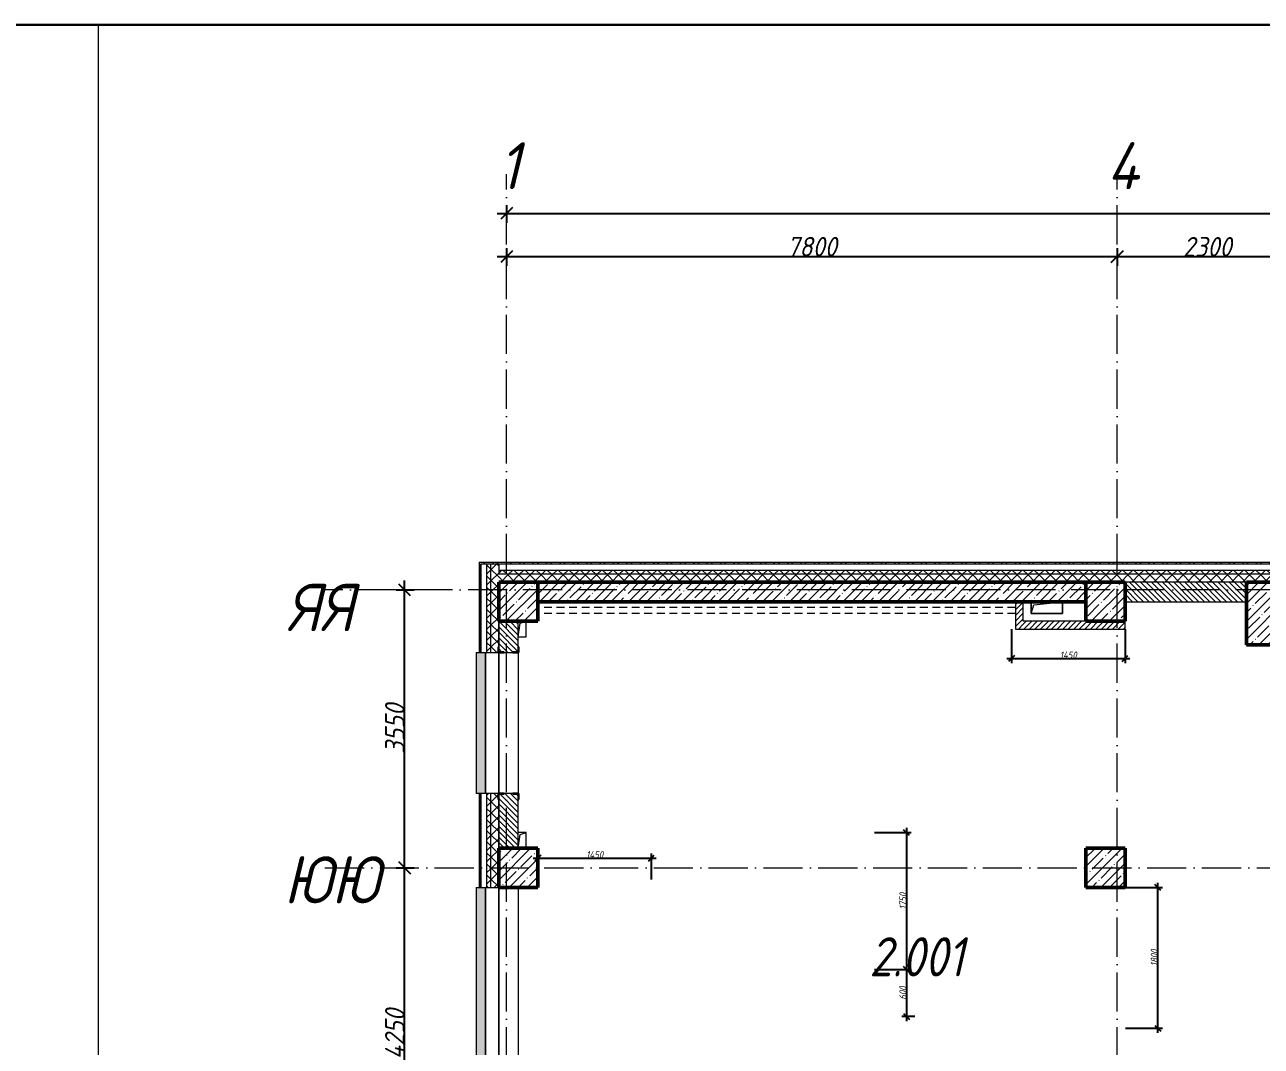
# Model space of a CAD drawing. Header units: millimetres. Extents: x -606178 to 312196, y -19338 to 632709.
# Drawn here: x -273405 to -257611, y 531545 to 544597 of the extents above; entities that cross this region are included whole.
import ezdxf

# ---------------------------------------------------------------- set-up
doc = ezdxf.new("R2010")
doc.units = ezdxf.units.MM
doc.linetypes.add('200_ШТРИХ_ш1п0_6_', pattern=[160, 100, -60])
doc.linetypes.add('50_200_ШТРИХ_1Т_ш5_п1_п1_', pattern=[700, 500, -100, 0, -100])
for name, color, linetype, lineweight in [('3) ЖБ 4м', 3, 'Continuous', 30), ('A-____-____-DIMS', 7, 'Continuous', 9), ('A-DETL-____-OTLN-3', 7, '200_ШТРИХ_ш1п0_6_', 9), ('A-FLOR-____-OTLN', 7, 'Continuous', 9), ('A-GENM-____-MCUT', 7, 'Continuous', 25), ('A-GENM-____-OTLN', 7, 'Continuous', 9), ('A-GENM-____-OTLN-1', 7, 'Continuous', 25), ('A-GLAZ-____-OTLN', 7, 'Continuous', 9), ('A-WALL-____-MCUT', 7, 'Continuous', 13), ('A-WALL-____-MCUT-1', 7, 'Continuous', 9), ('A-WALL-____-MCUT-2', 7, 'Continuous', 50), ('A-WALL-____-OTLN', 7, 'Continuous', 9), ('A-WALL-____-PATT-1', 7, 'Continuous', 9), ('A-WALL-FNSH-MCUT-1', 7, 'Continuous', 9), ('S-COLS-____-MCUT', 7, 'Continuous', 50), ('S-COLS-____-OTLN', 7, 'Continuous', 9), ('S-GRID-____-IDEN', 7, 'Continuous', 9), ('S-GRID-____-OTLN-1', 7, '50_200_ШТРИХ_1Т_ш5_п1_п1_', 9), ('Марки помещений', 7, 'Continuous', 9), ('Текстовые примечания', 7, 'Continuous', 9)]:
    doc.layers.add(name, color=color, linetype=linetype, lineweight=lineweight)
doc.layers.add('A-GLAZ-____-OTLN-1', color=7, linetype='Continuous', lineweight=9, true_color=0xc0c0c0)
doc.styles.add('ISOCPEUR_I_2', font='isocpeui.ttf', dxfattribs={"width": 0.85, "height": 2.3})
doc.styles.add('ISOCPEUR_I_7', font='isocpeui.ttf', dxfattribs={"width": 0.9, "height": 90})
doc.styles.add('ISOCPEUR_I_9', font='isocpeui.ttf', dxfattribs={"width": 0.9, "height": 250})
doc.dimstyles.new('ISO-1_8_0_9К_СРЕДНИЙ_Кладочные_2', dxfattribs={"dimscale": 304.8, "dimtxt": 89.638306, "dimasz": 0.246063, "dimexe": 0.19685, "dimexo": 0, "dimgap": 0, "dimtad": 1, "dimdec": 3, "dimrnd": 0.001, "dimdsep": 46, "dimtxsty": 'ISOCPEUR_I_7', "dimblk1": 'OBLIQUE', "dimblk2": 'OBLIQUE', "dimsah": 1, "dimcen": 0.09, "dimdle": 0.19685, "dimazin": 0, "dimtfac": 1, "dimtdec": 4, "dimtix": 1, "dimtmove": 1, "dimatfit": 3, "dimfxl": 1, "dimtvp": 1, "dimtolj": 1, "dimtzin": 0, "dimarcsym": 2})
doc.dimstyles.new('ISO-2_5_0_9К_БОЛЬШОЙ_ОСИ', dxfattribs={"dimscale": 304.8, "dimtxt": 248.995294, "dimasz": 0.492126, "dimexe": 0.393701, "dimexo": 0, "dimgap": 0, "dimtad": 1, "dimdec": 0, "dimzin": 0, "dimdsep": 46, "dimtxsty": 'ISOCPEUR_I_9', "dimblk1": 'OBLIQUE', "dimblk2": 'OBLIQUE', "dimsah": 1, "dimcen": 0.09, "dimdle": 0.393701, "dimazin": 0, "dimtfac": 1, "dimtdec": 4, "dimtix": 1, "dimtmove": 0, "dimatfit": 3, "dimfxl": 1, "dimtvp": 1, "dimtolj": 1, "dimtzin": 0, "dimarcsym": 2})
doc.dimstyles.new('ISO-2_5_0_9К_БОЛЬШОЙ_ОСИ_2', dxfattribs={"dimscale": 304.8, "dimtxt": 248.995294, "dimasz": 0.492126, "dimexe": 0.393701, "dimexo": 0, "dimgap": 0, "dimtad": 1, "dimdec": 0, "dimzin": 0, "dimdsep": 46, "dimtxsty": 'ISOCPEUR_I_9', "dimblk1": 'OBLIQUE', "dimblk2": 'OBLIQUE', "dimsah": 1, "dimcen": 0.09, "dimdle": 0.393701, "dimazin": 0, "dimtfac": 1, "dimtdec": 4, "dimtix": 1, "dimtmove": 2, "dimatfit": 3, "dimfxl": 1, "dimtvp": 1, "dimtolj": 1, "dimtzin": 0, "dimarcsym": 2})
pattern_1 = [(45, (-264901.3, 451794.26), (-114.04925, 114.04925), []), (45, (-264787.25, 451794.26), (-114.04925, 114.04925), [201.612, -40.322, 3.353, -36.97])]
pattern_2 = [(45, (-264901.3, 451794.26), (-85.53659, 85.53659), []), (45, (-264844.28, 451794.26), (-85.53659, 85.53659), [])]
pattern_3 = [(45, (-264901.3, 451794.26), (-35.35534, 35.35534), [])]
pattern_4 = [(45, (-264901.3, 451794.26), (-70.71068, 70.71068), []), (135, (-264901.3, 451794.26), (-70.71068, -70.71068), [])]
pattern_5 = [(135, (-264901.3, 451794.26), (-35.35534, -35.35534), [])]

# ---------------------------------------------------------------- blocks, each defined once
blk = doc.blocks.new('BSC_Колонна _Прямоугольная - 500х500-V27-АР1_План отверстий 2 этажа в осях 1-64_Ю-ЯЯ')
at = {"layer": 'S-COLS-____-OTLN'}
h = blk.add_hatch(dxfattribs=at)
h.set_pattern_fill('FP_36', color=256, style=0, pattern_type=2)
h.set_pattern_definition([(45, (2200, -85431.04), (-114.04925, 114.04925), []), (45, (2314.05, -85431.04), (-114.04925, 114.04925), [201.613, -40.323, 3.353, -36.97])])
h.paths.add_polyline_path([(-250, -250), (250, -250), (250, 250), (-250, 250), (-250, 46)], flags=0)
at = {"layer": 'S-COLS-____-MCUT'}
for p, q in [((250, 250), (-250, 250)), ((-250, 250), (-250, -250)), ((250, -250), (250, 250)), ((-250, -250), (250, -250))]:
    blk.add_line(p, q, dxfattribs=at)
blk = doc.blocks.new('BSC_Колонна _Прямоугольная - 500х500-V52-АР1_План отверстий 2 этажа в осях 1-64_Ю-ЯЯ')
at = {"layer": 'S-COLS-____-OTLN'}
h = blk.add_hatch(dxfattribs=at)
h.set_pattern_fill('FP_62', color=256, style=0, pattern_type=2)
h.set_pattern_definition([(45, (2200, -82031.04), (-114.04925, 114.04925), []), (45, (2314.05, -82031.04), (-114.04925, 114.04925), [201.613, -40.323, 3.353, -36.97])])
h.paths.add_polyline_path([(-250, -250), (250, -250), (250, 250), (-250, 250), (-250, 217)], flags=0)
at = {"layer": 'S-COLS-____-MCUT'}
for p, q in [((250, 250), (-250, 250)), ((-250, 250), (-250, -250)), ((250, -250), (250, 250)), ((-250, -250), (250, -250))]:
    blk.add_line(p, q, dxfattribs=at)
blk = doc.blocks.new('BSC_Колонна _Прямоугольная - 500х500-V56-АР1_План отверстий 2 этажа в осях 1-64_Ю-ЯЯ')
at = {"layer": 'S-COLS-____-OTLN'}
h = blk.add_hatch(dxfattribs=at)
h.set_pattern_fill('FP_67', color=256, style=0, pattern_type=2)
h.set_pattern_definition([(45, (-5300, -82031.04), (-114.04925, 114.04925), []), (45, (-5185.95, -82031.04), (-114.04925, 114.04925), [201.613, -40.323, 3.353, -36.97])])
h.paths.add_polyline_path([(-250, -250), (250, -250), (250, 250), (-250, 250)], flags=0)
at = {"layer": 'S-COLS-____-MCUT'}
for p, q in [((250, 250), (-250, 250)), ((-250, 250), (-250, -250)), ((250, -250), (250, 250)), ((-250, -250), (250, -250))]:
    blk.add_line(p, q, dxfattribs=at)
blk = doc.blocks.new('BSC_Колонна _Прямоугольная - 500х800-V91-АР1_План отверстий 2 этажа в осях 1-64_Ю-ЯЯ')
at = {"layer": 'S-COLS-____-OTLN'}
h = blk.add_hatch(dxfattribs=at)
h.set_pattern_fill('FP_104', color=256, style=0, pattern_type=2)
h.set_pattern_definition([(45, (-7350, -85281.04), (-114.04925, 114.04925), []), (45, (-7235.95, -85281.04), (-114.04925, 114.04925), [201.613, -40.323, 3.353, -36.97])])
h.paths.add_polyline_path([(-250, -400), (250, -400), (250, 400), (-250, 400)], flags=0)
at = {"layer": 'S-COLS-____-MCUT'}
for p, q in [((250, 400), (-250, 400)), ((-250, 400), (-250, -400)), ((250, -400), (250, 400)), ((-250, -400), (250, -400))]:
    blk.add_line(p, q, dxfattribs=at)
blk = doc.blocks.new('Фахверк_СКБ_Уголок - 250_2700-27497298-АР1_План отверстий 2 этажа в осях 1-64_Ю-ЯЯ')
at = {"layer": 'A-GENM-____-MCUT'}
for p, q in [((200, 181), (125, 181)), ((125, 181), (125, 106)), ((131, 106), (131, 175)), ((131, 175), (200, 175)), ((200, 175), (200, 181)), ((125, 106), (131, 106)), ((131, -6), (125, -6)), ((125, -6), (125, -81)), ((125, -81), (200, -81)), ((131, -75), (131, -6)), ((200, -75), (131, -75)), ((200, -81), (200, -75))]:
    blk.add_line(p, q, dxfattribs=at)
blk = doc.blocks.new('AR_Отверстие прямоугольное _в плите_ - AR_Отверстие прямоугольное _в плите_-30459225-АР1_План отверстий 2 этажа в осях 1-64_Ю-ЯЯ')
at = {"layer": 'A-GENM-____-OTLN'}
for p, q in [((-200, 75), (-200, -75)), ((-200, -75), (-163, 37)), ((-163, 37), (200, 75)), ((200, -75), (200, 75)), ((-200, -75), (200, -75))]:
    blk.add_line(p, q, dxfattribs=at)
blk = doc.blocks.new('AR_Отверстие прямоугольное _в плите_ - AR_Отверстие прямоугольное _в плите_-30510733-АР1_План отверстий 2 этажа в осях 1-64_Ю-ЯЯ')
at = {"layer": 'A-GENM-____-OTLN'}
for p, q in [((-50, -100), (-25, 75)), ((-25, 75), (50, 100)), ((50, -100), (50, 100)), ((-50, -100), (50, -100))]:
    blk.add_line(p, q, dxfattribs=at)
blk = doc.blocks.new('AR_Отверстие прямоугольное _в плите_ - AR_Отверстие прямоугольное _в плите_-V177-АР1_План отверстий 2 этажа в осях 1-64_Ю-ЯЯ')
at = {"layer": 'A-GENM-____-OTLN'}
for p, q in [((50, 100), (-50, 100)), ((-50, -100), (-25, 75)), ((-25, 75), (50, 100)), ((50, -100), (50, 100))]:
    blk.add_line(p, q, dxfattribs=at)
blk = doc.blocks.new('Отлив_СКБ - Отлив витража_120_НВФ-31885689-АР1_План отверстий 2 этажа в осях 1-64_Ю-ЯЯ')
at = {"layer": 'A-GLAZ-____-OTLN-1'}
for points in [[(1800, 2), (1800, 120), (0, 120), (0, 2), (737, 2)], [(1800, 0), (1800, 2), (0, 2), (0, 0), (737, 0)]]:
    blk.add_hatch(color=256, dxfattribs=at).paths.add_polyline_path(points, flags=0)
at = {"layer": 'A-GLAZ-____-OTLN'}
for p, q in [((0, 83), (0, 120)), ((1800, 120), (0, 120)), ((0, 2), (1800, 2)), ((1800, 120), (1800, 83)), ((1800, 0), (0, 0))]:
    blk.add_line(p, q, dxfattribs=at)
blk = doc.blocks.new('Отлив_СКБ - Отлив витража_120_НВФ-31886035-АР1_План отверстий 2 этажа в осях 1-64_Ю-ЯЯ')
at = {"layer": 'A-GLAZ-____-OTLN-1'}
for points in [[(0, 83), (0, 2), (4800, 2), (4800, 120), (0, 120)], [(0, 0), (4800, 0), (4800, 2), (0, 2)]]:
    blk.add_hatch(color=256, dxfattribs=at).paths.add_polyline_path(points, flags=0)
at = {"layer": 'A-GLAZ-____-OTLN'}
for p, q in [((0, 83), (0, 120)), ((4800, 120), (0, 120)), ((0, 2), (4800, 2)), ((4800, 120), (4800, 83)), ((4800, 0), (0, 0))]:
    blk.add_line(p, q, dxfattribs=at)
blk = doc.blocks.new('_Oblique')
at = {"color": 0, "linetype": 'ByBlock', "lineweight": -2}
blk.add_line((-0.5, -0.5), (0.5, 0.5), dxfattribs=at)
blk = doc.blocks.new('*D4848')
at = {"layer": 'A-____-____-DIMS', "color": 0, "lineweight": -2, "transparency": 16777216}
for p, q in [((-268553, 529455), (-268553, 533945)), ((-268659, 533825), (-268433, 533825)), ((-268659, 529575), (-268433, 529575))]:
    blk.add_line(p, q, dxfattribs=at)
at = {"layer": 'Defpoints', "color": 0, "transparency": 16777216}
for p in [(-268659, 533825), (-268553, 533825), (-268659, 529575)]:
    blk.add_point(p, dxfattribs=at)
at = {"layer": 'A-____-____-DIMS', "color": 0, "lineweight": -2, "transparency": 16777216, "xscale": 150, "yscale": 150, "zscale": 150}
for p, rotation in [((-268553, 533825), 90), ((-268553, 529575), 270)]:
    blk.add_blockref('_Oblique', p, dxfattribs=dict(at, rotation=rotation))
at = {"layer": 'A-____-____-DIMS', "color": 0, "transparency": 16777216, "insert": (-268678, 531700), "char_height": 250, "width": 781.46, "attachment_point": 5, "rotation": 90, "style": 'ISOCPEUR_I_9'}
blk.add_mtext('\\A1;4250', dxfattribs=at)
blk = doc.blocks.new('*D4849')
at = {"layer": 'A-____-____-DIMS', "color": 0, "lineweight": -2, "transparency": 16777216}
for p, q in [((-268553, 533705), (-268553, 537495)), ((-268659, 537375), (-268433, 537375)), ((-268659, 533825), (-268433, 533825))]:
    blk.add_line(p, q, dxfattribs=at)
at = {"layer": 'Defpoints', "color": 0, "transparency": 16777216}
for p in [(-268659, 537375), (-268553, 537375), (-268659, 533825)]:
    blk.add_point(p, dxfattribs=at)
at = {"layer": 'A-____-____-DIMS', "color": 0, "lineweight": -2, "transparency": 16777216, "xscale": 150, "yscale": 150, "zscale": 150}
for p, rotation in [((-268553, 537375), 90), ((-268553, 533825), 270)]:
    blk.add_blockref('_Oblique', p, dxfattribs=dict(at, rotation=rotation))
at = {"layer": 'A-____-____-DIMS', "color": 0, "transparency": 16777216, "insert": (-268678, 535600), "char_height": 250, "width": 758.48, "attachment_point": 5, "rotation": 90, "style": 'ISOCPEUR_I_9'}
blk.add_mtext('\\A1;3550', dxfattribs=at)
blk = doc.blocks.new('*D4850')
at = {"layer": 'A-____-____-DIMS', "color": 0, "lineweight": -2, "transparency": 16777216}
for p, q in [((-267371, 541635), (-259331, 541635)), ((-267251, 541741), (-267251, 541515)), ((-259451, 541741), (-259451, 541515))]:
    blk.add_line(p, q, dxfattribs=at)
at = {"layer": 'Defpoints', "color": 0, "transparency": 16777216}
for p in [(-267251, 541741), (-259451, 541741), (-259451, 541635)]:
    blk.add_point(p, dxfattribs=at)
at = {"layer": 'A-____-____-DIMS', "color": 0, "lineweight": -2, "transparency": 16777216, "xscale": 150, "yscale": 150, "zscale": 150, "rotation": 180}
blk.add_blockref('_Oblique', (-267251, 541635), dxfattribs=at)
at = {"layer": 'A-____-____-DIMS', "color": 0, "lineweight": -2, "transparency": 16777216, "xscale": 150, "yscale": 150, "zscale": 150}
blk.add_blockref('_Oblique', (-259451, 541635), dxfattribs=at)
at = {"layer": 'A-____-____-DIMS', "color": 0, "transparency": 16777216, "insert": (-263351, 541761), "char_height": 250, "width": 758.48, "attachment_point": 5, "style": 'ISOCPEUR_I_9'}
blk.add_mtext('\\A1;7800', dxfattribs=at)
blk = doc.blocks.new('*D4851')
at = {"layer": 'A-____-____-DIMS', "color": 0, "lineweight": -2, "transparency": 16777216}
for p, q in [((-259571, 541635), (-257031, 541635)), ((-259451, 541741), (-259451, 541515)), ((-257151, 541741), (-257151, 541515))]:
    blk.add_line(p, q, dxfattribs=at)
at = {"layer": 'Defpoints', "color": 0, "transparency": 16777216}
for p in [(-259451, 541741), (-257151, 541741), (-257151, 541635)]:
    blk.add_point(p, dxfattribs=at)
at = {"layer": 'A-____-____-DIMS', "color": 0, "lineweight": -2, "transparency": 16777216, "xscale": 150, "yscale": 150, "zscale": 150, "rotation": 180}
blk.add_blockref('_Oblique', (-259451, 541635), dxfattribs=at)
at = {"layer": 'A-____-____-DIMS', "color": 0, "lineweight": -2, "transparency": 16777216, "xscale": 150, "yscale": 150, "zscale": 150}
blk.add_blockref('_Oblique', (-257151, 541635), dxfattribs=at)
at = {"layer": 'A-____-____-DIMS', "color": 0, "transparency": 16777216, "insert": (-258301, 541760), "char_height": 250, "width": 758.48, "attachment_point": 5, "style": 'ISOCPEUR_I_9'}
blk.add_mtext('\\A1;2300', dxfattribs=at)
blk = doc.blocks.new('*D4889')
at = {"layer": 'A-____-____-DIMS', "color": 0, "lineweight": -2, "transparency": 16777216}
for p, q in [((-267251, 542293), (-267251, 542067)), ((-163751, 542293), (-163751, 542067)), ((-267371, 542187), (-216018, 542187)), ((-163631, 542187), (-215139, 542187))]:
    blk.add_line(p, q, dxfattribs=at)
at = {"layer": 'Defpoints', "color": 0, "transparency": 16777216}
for p in [(-267251, 542293), (-163751, 542293), (-163751, 542187)]:
    blk.add_point(p, dxfattribs=at)
at = {"layer": 'A-____-____-DIMS', "color": 0, "lineweight": -2, "transparency": 16777216, "xscale": 150, "yscale": 150, "zscale": 150, "rotation": 180}
blk.add_blockref('_Oblique', (-267251, 542187), dxfattribs=at)
at = {"layer": 'A-____-____-DIMS', "color": 0, "lineweight": -2, "transparency": 16777216, "xscale": 150, "yscale": 150, "zscale": 150}
blk.add_blockref('_Oblique', (-163751, 542187), dxfattribs=at)
at = {"layer": 'A-____-____-DIMS', "color": 0, "transparency": 16777216, "insert": (-216119, 542514), "char_height": 250, "width": 1080.26, "attachment_point": 1, "line_spacing_factor": 1.149209, "style": 'ISOCPEUR_I_9'}
blk.add_mtext('\\A1;103500', dxfattribs=at)
blk = doc.blocks.new('*D4903')
at = {"layer": 'A-____-____-DIMS', "color": 0, "lineweight": -2, "transparency": 16777216}
for p, q in [((-260801, 536875), (-260801, 536439)), ((-259351, 536875), (-259351, 536439)), ((-260861, 536499), (-259291, 536499))]:
    blk.add_line(p, q, dxfattribs=at)
at = {"layer": 'Defpoints', "color": 0, "transparency": 16777216}
for p in [(-260801, 536875), (-259351, 536875), (-259351, 536499)]:
    blk.add_point(p, dxfattribs=at)
at = {"layer": 'A-____-____-DIMS', "color": 0, "lineweight": -2, "transparency": 16777216, "xscale": 75, "yscale": 75, "zscale": 75, "rotation": 180}
blk.add_blockref('_Oblique', (-260801, 536499), dxfattribs=at)
at = {"layer": 'A-____-____-DIMS', "color": 0, "lineweight": -2, "transparency": 16777216, "xscale": 75, "yscale": 75, "zscale": 75}
blk.add_blockref('_Oblique', (-259351, 536499), dxfattribs=at)
at = {"layer": 'A-____-____-DIMS', "color": 0, "transparency": 16777216, "insert": (-260076, 536544), "char_height": 90, "width": 521.28, "attachment_point": 5, "style": 'ISOCPEUR_I_7'}
blk.add_mtext('\\A1;1450', dxfattribs=at)
blk = doc.blocks.new('*D4904')
at = {"layer": 'A-____-____-DIMS', "color": 0, "lineweight": -2, "transparency": 16777216}
for p, q in [((-262143, 534335), (-262143, 532465)), ((-262551, 534275), (-262083, 534275)), ((-262551, 532525), (-262083, 532525))]:
    blk.add_line(p, q, dxfattribs=at)
at = {"layer": 'Defpoints', "color": 0, "transparency": 16777216}
for p in [(-262551, 534275), (-262551, 532525), (-262143, 532525)]:
    blk.add_point(p, dxfattribs=at)
at = {"layer": 'A-____-____-DIMS', "color": 0, "lineweight": -2, "transparency": 16777216, "xscale": 75, "yscale": 75, "zscale": 75}
for p, rotation in [((-262143, 534275), 90), ((-262143, 532525), 270)]:
    blk.add_blockref('_Oblique', p, dxfattribs=dict(at, rotation=rotation))
at = {"layer": 'A-____-____-DIMS', "color": 0, "transparency": 16777216, "insert": (-262188, 533400), "char_height": 90, "width": 504.73, "attachment_point": 5, "rotation": 90, "style": 'ISOCPEUR_I_7'}
blk.add_mtext('\\A1;1750', dxfattribs=at)
blk = doc.blocks.new('*D4905')
at = {"layer": 'A-____-____-DIMS', "color": 0, "lineweight": -2, "transparency": 16777216}
for p, q in [((-262551, 532525), (-262083, 532525)), ((-262143, 532585), (-262143, 531865)), ((-262037, 531925), (-262203, 531925))]:
    blk.add_line(p, q, dxfattribs=at)
at = {"layer": 'Defpoints', "color": 0, "transparency": 16777216}
for p in [(-262551, 532525), (-262143, 531925), (-262037, 531925)]:
    blk.add_point(p, dxfattribs=at)
at = {"layer": 'A-____-____-DIMS', "color": 0, "lineweight": -2, "transparency": 16777216, "xscale": 75, "yscale": 75, "zscale": 75}
for p, rotation in [((-262143, 532525), 90), ((-262143, 531925), 270)]:
    blk.add_blockref('_Oblique', p, dxfattribs=dict(at, rotation=rotation))
at = {"layer": 'A-____-____-DIMS', "color": 0, "transparency": 16777216, "insert": (-262188, 532225), "char_height": 90, "width": 409.58, "attachment_point": 5, "rotation": 90, "style": 'ISOCPEUR_I_7'}
blk.add_mtext('\\A1;600', dxfattribs=at)
blk = doc.blocks.new('*D4906')
at = {"layer": 'A-____-____-DIMS', "color": 0, "lineweight": -2, "transparency": 16777216}
for p, q in [((-259345, 533575), (-258872, 533575)), ((-258932, 531715), (-258932, 533635)), ((-259345, 531775), (-258872, 531775))]:
    blk.add_line(p, q, dxfattribs=at)
at = {"layer": 'Defpoints', "color": 0, "transparency": 16777216}
for p in [(-259345, 533575), (-258932, 533575), (-259345, 531775)]:
    blk.add_point(p, dxfattribs=at)
at = {"layer": 'A-____-____-DIMS', "color": 0, "lineweight": -2, "transparency": 16777216, "xscale": 75, "yscale": 75, "zscale": 75}
for p, rotation in [((-258932, 533575), 90), ((-258932, 531775), 270)]:
    blk.add_blockref('_Oblique', p, dxfattribs=dict(at, rotation=rotation))
at = {"layer": 'A-____-____-DIMS', "color": 0, "transparency": 16777216, "insert": (-258977, 532675), "char_height": 90, "width": 504.73, "attachment_point": 5, "rotation": 90, "style": 'ISOCPEUR_I_7'}
blk.add_mtext('\\A1;1800', dxfattribs=at)
blk = doc.blocks.new('*D4910')
at = {"layer": 'A-____-____-DIMS', "color": 0, "lineweight": -2, "transparency": 16777216}
for p, q in [((-266911, 533949), (-265341, 533949)), ((-266851, 533675), (-266851, 534009)), ((-265401, 533675), (-265401, 534009))]:
    blk.add_line(p, q, dxfattribs=at)
at = {"layer": 'Defpoints', "color": 0, "transparency": 16777216}
for p in [(-265401, 533949), (-266851, 533675), (-265401, 533675)]:
    blk.add_point(p, dxfattribs=at)
at = {"layer": 'A-____-____-DIMS', "color": 0, "lineweight": -2, "transparency": 16777216, "xscale": 75, "yscale": 75, "zscale": 75, "rotation": 180}
blk.add_blockref('_Oblique', (-266851, 533949), dxfattribs=at)
at = {"layer": 'A-____-____-DIMS', "color": 0, "lineweight": -2, "transparency": 16777216, "xscale": 75, "yscale": 75, "zscale": 75}
blk.add_blockref('_Oblique', (-265401, 533949), dxfattribs=at)
at = {"layer": 'A-____-____-DIMS', "color": 0, "transparency": 16777216, "insert": (-266126, 533994), "char_height": 90, "width": 521.28, "attachment_point": 5, "style": 'ISOCPEUR_I_7'}
blk.add_mtext('\\A1;1450', dxfattribs=at)

msp = doc.modelspace()

# ---------------------------------------------------------------- hatches: boundary and pattern name
at = {"layer": 'A-WALL-____-PATT-1'}
h = msp.add_hatch(dxfattribs=at)
h.set_pattern_fill('FP_3', color=256, style=0, pattern_type=2)
h.set_pattern_definition(pattern_2)
h.paths.add_polyline_path([(-267601.3011, 524655.3011), (-267581.3011, 524655.3011), (-267581.3011, 525775.3011), (-267601.3011, 525775.3011), (-267601.3011, 525162.9745)], flags=0)
h.paths.add_polyline_path([(-267581.3011, 527575.3011), (-267581.3011, 528775.3011), (-267601.3011, 528775.3011), (-267601.3011, 527575.3011)], flags=0)
h.paths.add_polyline_path([(-267581.3011, 533575.3011), (-267581.3011, 534775.3011), (-267601.3011, 534775.3011), (-267601.3011, 533575.3011)], flags=0)
h.paths.add_polyline_path([(-267581.3011, 536575.3011), (-267581.3011, 537725.3011), (-267601.3011, 537725.3011), (-267601.3011, 536575.3011)], flags=0)
h = msp.add_hatch(dxfattribs=at)
h.set_pattern_fill('FP_3', color=256, style=0, pattern_type=2)
h.set_pattern_definition(pattern_2)
h.paths.add_polyline_path([(-241033.8011, 537705.3011), (-241033.8011, 537725.3011), (-244771.3011, 537725.3011), (-244771.3011, 537705.3011), (-241055.2232, 537705.3011)], flags=0)
h.paths.add_polyline_path([(-254271.3011, 537705.3011), (-254271.3011, 537725.3011), (-267581.3011, 537725.3011), (-267581.3011, 537705.3011), (-254311.4782, 537705.3011)], flags=0)
h = msp.add_hatch(dxfattribs=at)
h.set_pattern_fill('FP_1', color=256, style=0, pattern_type=2)
h.set_pattern_definition(pattern_4)
h.paths.add_polyline_path([(-267451.3011, 524825.3011), (-267451.3011, 525775.3011), (-267501.3011, 525775.3011), (-267501.3011, 524825.3011)], flags=0)
h.paths.add_polyline_path([(-267451.3011, 527575.3011), (-267451.3011, 528775.3011), (-267501.3011, 528775.3011), (-267501.3011, 527575.3011)], flags=0)
h.paths.add_polyline_path([(-267451.3011, 533575.3011), (-267451.3011, 534775.3011), (-267501.3011, 534775.3011), (-267501.3011, 533575.3011)], flags=0)
h.paths.add_polyline_path([(-267451.3011, 536575.3011), (-267451.3011, 537705.3011), (-267501.3011, 537705.3011), (-267501.3011, 536575.3011)], flags=0)
h = msp.add_hatch(dxfattribs=at)
h.set_pattern_fill('FP_1', color=256, style=0, pattern_type=2)
h.set_pattern_definition(pattern_4)
h.paths.add_polyline_path([(-267351.3011, 524825.3011), (-267351.3011, 525700.3011), (-267357.3011, 525700.3011), (-267357.3011, 525775.3011), (-267451.3011, 525775.3011), (-267451.3011, 524825.3011)], flags=0)
h.paths.add_polyline_path([(-267357.3011, 527575.3011), (-267357.3011, 527650.3011), (-267351.3011, 527650.3011), (-267351.3011, 528700.3011), (-267357.3011, 528700.3011), (-267357.3011, 528775.3011), (-267451.3011, 528775.3011), (-267451.3011, 527575.3011)], flags=0)
h.paths.add_polyline_path([(-267451.3011, 533575.3011), (-267351.3011, 533575.3011), (-267351.3011, 534700.3011), (-267357.3011, 534700.3011), (-267357.3011, 534775.3011), (-267451.3011, 534775.3011), (-267451.3011, 534042.2424)], flags=0)
h.paths.add_polyline_path([(-267357.3011, 536575.3011), (-267357.3011, 536650.3011), (-267351.3011, 536650.3011), (-267351.3011, 537705.3011), (-267451.3011, 537705.3011), (-267451.3011, 536575.3011)], flags=0)
h = msp.add_hatch(dxfattribs=at)
h.set_pattern_fill('FP_1', color=256, style=0, pattern_type=2)
h.set_pattern_definition(pattern_4)
h.paths.add_polyline_path([(-244771.3011, 537575.3011), (-241201.3011, 537575.3011), (-241201.3011, 537625.3011), (-244771.3011, 537625.3011)], flags=0)
h.paths.add_polyline_path([(-254311.4782, 537575.3011), (-254271.3011, 537575.3011), (-254271.3011, 537625.3011), (-267351.3011, 537625.3011), (-267351.3011, 537575.3011), (-257846.4795, 537575.3011)], flags=0)
h = msp.add_hatch(dxfattribs=at)
h.set_pattern_fill('FP_1', color=256, style=0, pattern_type=2)
h.set_pattern_definition(pattern_4)
h.paths.add_polyline_path([(-241901.3011, 537475.3011), (-241201.3011, 537475.3011), (-241201.3011, 537575.3011), (-244771.3011, 537575.3011), (-244771.3011, 537481.3011), (-244696.3011, 537481.3011), (-244696.3011, 537475.3011), (-241938.9735, 537475.3011)], flags=0)
h.paths.add_polyline_path([(-255001.3011, 537475.3011), (-254346.3011, 537475.3011), (-254346.3011, 537481.3011), (-254271.3011, 537481.3011), (-254271.3011, 537575.3011), (-267351.3011, 537575.3011), (-267351.3011, 537475.3011), (-255501.3011, 537475.3011)], flags=0)
h = msp.add_hatch(dxfattribs=at)
h.set_pattern_fill('FP_13', color=256, style=0, pattern_type=2)
h.set_pattern_definition(pattern_1)
h.paths.add_polyline_path([(-260651.3011, 537225.3011), (-259851.3011, 537225.3011), (-259851.3011, 537475.3011), (-266851.3011, 537475.3011), (-266851.3011, 537225.3011), (-260751.3011, 537225.3011)], flags=0)
h = msp.add_hatch(dxfattribs=at)
h.set_pattern_fill('FP_6', color=256, style=0, pattern_type=2)
h.set_pattern_definition(pattern_5)
h.paths.add_polyline_path([(-259351.3011, 537225.3011), (-257801.3011, 537225.3011), (-257801.3011, 537475.3011), (-259351.3011, 537475.3011)], flags=0)
h = msp.add_hatch(dxfattribs=at)
h.set_pattern_fill('FP_5', color=256, style=0, pattern_type=2)
h.set_pattern_definition(pattern_3)
h.paths.add_polyline_path([(-260651.3011, 536875.3011), (-260651.3011, 537225.3011), (-260751.3011, 537225.3011), (-260751.3011, 536875.3011)], flags=0)
h = msp.add_hatch(dxfattribs=at)
h.set_pattern_fill('FP_6', color=256, style=0, pattern_type=2)
h.set_pattern_definition(pattern_5)
h.paths.add_polyline_path([(-267101.3011, 534075.3011), (-267101.3011, 534769.3011), (-267170.3011, 534769.3011), (-267170.3011, 534775.3011), (-267282.3011, 534775.3011), (-267282.3011, 534769.3011), (-267351.3011, 534769.3011), (-267351.3011, 534075.3011)], flags=0)
h.paths.add_polyline_path([(-267170.3011, 536575.3011), (-267170.3011, 536581.3011), (-267101.3011, 536581.3011), (-267101.3011, 536975.3011), (-267351.3011, 536975.3011), (-267351.3011, 536581.3011), (-267282.3011, 536581.3011), (-267282.3011, 536575.3011)], flags=0)
h = msp.add_hatch(dxfattribs=at)
h.set_pattern_fill('FP_5', color=256, style=0, pattern_type=2)
h.set_pattern_definition(pattern_3)
h.paths.add_polyline_path([(-259351.3011, 536875.3011), (-259351.3011, 536975.3011), (-260651.3011, 536975.3011), (-260651.3011, 536875.3011)], flags=0)
at = {"layer": 'S-COLS-____-OTLN'}
h = msp.add_hatch(dxfattribs=at)
h.set_pattern_fill('FP_13', color=256, style=0, pattern_type=2)
h.set_pattern_definition(pattern_1)
h.paths.add_polyline_path([(-259351.3011, 536975.3011), (-259351.3011, 537475.3011), (-259851.3011, 537475.3011), (-259851.3011, 536975.3011)], flags=0)

# ---------------------------------------------------------------- linework, layer by layer
at = {"color": 1, "lineweight": 0}
msp.add_lwpolyline([(-272464.0879, 544596.983), (-159228.0879, 544596.983), (-159228.0879, 445768.983), (-272464.0879, 445768.983)], close=True, dxfattribs=at)
at = {"layer": '3) ЖБ 4м'}
msp.add_lwpolyline([(-257501.3011, 536675.3011), (-257801.3011, 536675.3011), (-257801.3011, 537225.3011)], dxfattribs=at)
at = {"layer": 'A-DETL-____-OTLN-3'}
for p, q in [((-260751.3011, 537150.3011), (-266851.3011, 537150.3011)), ((-260751.3011, 537075.3011), (-266851.3011, 537075.3011))]:
    msp.add_line(p, q, dxfattribs=at)
at = {"layer": 'A-FLOR-____-OTLN'}
for p, q in [((-260551.3011, 537075.3011), (-260551.3011, 537225.3011)), ((-260151.3011, 537225.3011), (-260151.3011, 537075.3011)), ((-260151.3011, 537075.3011), (-260551.3011, 537075.3011))]:
    msp.add_line(p, q, dxfattribs=at)
at = {"layer": 'A-WALL-____-MCUT'}
for p, q in [((-254271.3011, 537705.3011), (-267581.3011, 537705.3011)), ((-267581.3011, 537705.3011), (-267581.3011, 536575.3011)), ((-267581.3011, 536575.3011), (-267581.3011, 537705.3011)), ((-257801.3011, 537475.3011), (-259851.3011, 537475.3011)), ((-259351.3011, 537475.3011), (-259351.3011, 537225.3011)), ((-259351.3011, 537225.3011), (-257801.3011, 537225.3011)), ((-267101.3011, 536650.3011), (-267101.3011, 536975.3011)), ((-267581.3011, 536575.3011), (-267357.3011, 536575.3011)), ((-267282.3011, 536575.3011), (-267170.3011, 536575.3011)), ((-267357.3011, 534775.3011), (-267581.3011, 534775.3011)), ((-267581.3011, 534775.3011), (-267581.3011, 533575.3011)), ((-267581.3011, 533575.3011), (-267581.3011, 534775.3011)), ((-267170.3011, 534775.3011), (-267282.3011, 534775.3011)), ((-267101.3011, 534075.3011), (-267101.3011, 534700.3011)), ((-267581.3011, 533575.3011), (-267351.3011, 533575.3011))]:
    msp.add_line(p, q, dxfattribs=at)
at = {"layer": 'A-WALL-____-MCUT-1'}
for p, q in [((-267501.3011, 536575.3011), (-267501.3011, 537705.3011)), ((-267451.3011, 536575.3011), (-267451.3011, 537705.3011)), ((-267351.3011, 537705.3011), (-267351.3011, 537575.3011)), ((-254271.3011, 537625.3011), (-267351.3011, 537625.3011)), ((-254271.3011, 537575.3011), (-267351.3011, 537575.3011)), ((-267351.3011, 536975.3011), (-267351.3011, 536650.3011)), ((-267351.3011, 536650.3011), (-267351.3011, 536975.3011)), ((-267501.3011, 533575.3011), (-267501.3011, 534775.3011)), ((-267451.3011, 533575.3011), (-267451.3011, 534775.3011)), ((-267351.3011, 534700.3011), (-267351.3011, 534075.3011)), ((-267351.3011, 534075.3011), (-267351.3011, 534700.3011))]:
    msp.add_line(p, q, dxfattribs=at)
at = {"layer": 'A-WALL-____-MCUT-2'}
for p, q in [((-259851.3011, 537475.3011), (-266851.3011, 537475.3011)), ((-259851.3011, 537225.3011), (-259851.3011, 537475.3011)), ((-266851.3011, 537225.3011), (-259851.3011, 537225.3011))]:
    msp.add_line(p, q, dxfattribs=at)
at = {"layer": 'A-WALL-____-OTLN'}
for p, q in [((-267351.3011, 534775.3011), (-267351.3011, 536575.3011)), ((-267351.3011, 536575.3011), (-267351.3011, 534775.3011)), ((-267101.3011, 536575.3011), (-267101.3011, 534775.3011)), ((-267351.3011, 528775.3011), (-267351.3011, 533575.3011)), ((-267351.3011, 533575.3011), (-267351.3011, 528775.3011)), ((-267101.3011, 533575.3011), (-267101.3011, 528775.3011))]:
    msp.add_line(p, q, dxfattribs=at)
at = {"layer": 'A-WALL-FNSH-MCUT-1'}
for p, q in [((-254271.3011, 537725.3011), (-267601.3011, 537725.3011)), ((-267601.3011, 537725.3011), (-267601.3011, 536575.3011)), ((-260751.3011, 537225.3011), (-260751.3011, 536875.3011)), ((-260651.3011, 536975.3011), (-260651.3011, 537225.3011)), ((-260751.3011, 536875.3011), (-259351.3011, 536875.3011)), ((-259351.3011, 536975.3011), (-260651.3011, 536975.3011)), ((-259351.3011, 536875.3011), (-259351.3011, 536975.3011)), ((-267601.3011, 536575.3011), (-267581.3011, 536575.3011)), ((-267601.3011, 534775.3011), (-267601.3011, 533575.3011)), ((-267581.3011, 534775.3011), (-267601.3011, 534775.3011)), ((-267601.3011, 533575.3011), (-267581.3011, 533575.3011))]:
    msp.add_line(p, q, dxfattribs=at)
at = {"layer": 'S-COLS-____-MCUT'}
for p, q in [((-259351.3011, 537475.3011), (-259851.3011, 537475.3011)), ((-259851.3011, 537475.3011), (-259851.3011, 536975.3011)), ((-259351.3011, 536975.3011), (-259351.3011, 537475.3011)), ((-259851.3011, 536975.3011), (-259351.3011, 536975.3011))]:
    msp.add_line(p, q, dxfattribs=at)
at = {"layer": 'S-GRID-____-OTLN-1'}
for p, q in [((-267251.3011, 504685.847), (-267251.3011, 542687.1106)), ((-259451.3011, 504685.847), (-259451.3011, 542687.1106)), ((-160826.8945, 537375.3011), (-269570.0713, 537375.3011)), ((-269570.0713, 533825.3011), (-160826.8945, 533825.3011))]:
    msp.add_line(p, q, dxfattribs=at)
at = {"layer": 'Текстовые примечания', "color": 1, "lineweight": 30}
msp.add_lwpolyline([(-19349.125, 544596.983), (-401724.6123, 544596.983)], dxfattribs=at)

# ---------------------------------------------------------------- block references
at = {"layer": 'A-GENM-____-OTLN'}
for name, p in [('AR_Отверстие прямоугольное _в плите_ - AR_Отверстие прямоугольное _в плите_-30459225-АР1_План отверстий 2 этажа в осях 1-64_Ю-ЯЯ', (-260351.3011, 537150.3011)), ('AR_Отверстие прямоугольное _в плите_ - AR_Отверстие прямоугольное _в плите_-30510733-АР1_План отверстий 2 этажа в осях 1-64_Ю-ЯЯ', (-267051.3011, 536875.3011)), ('AR_Отверстие прямоугольное _в плите_ - AR_Отверстие прямоугольное _в плите_-V177-АР1_План отверстий 2 этажа в осях 1-64_Ю-ЯЯ', (-267051.3011, 534175.3011))]:
    msp.add_blockref(name, p, dxfattribs=at)
at = {"layer": 'A-GENM-____-OTLN-1'}
for p, rotation in [((-267176.3011, 536450.3011), 89.99999999999991), ((-267276.3011, 534900.3011), 269.9999999999999)]:
    msp.add_blockref('Фахверк_СКБ_Уголок - 250_2700-27497298-АР1_План отверстий 2 этажа в осях 1-64_Ю-ЯЯ', p, dxfattribs=dict(at, rotation=rotation))
at = {"layer": 'A-GLAZ-____-OTLN', "rotation": 90}
for name, p in [('Отлив_СКБ - Отлив витража_120_НВФ-31885689-АР1_План отверстий 2 этажа в осях 1-64_Ю-ЯЯ', (-267518.3011, 534775.3011)), ('Отлив_СКБ - Отлив витража_120_НВФ-31886035-АР1_План отверстий 2 этажа в осях 1-64_Ю-ЯЯ', (-267518.3011, 528775.3011))]:
    msp.add_blockref(name, p, dxfattribs=at)
at = {"layer": 'S-COLS-____-OTLN'}
for name, p in [('BSC_Колонна _Прямоугольная - 500х500-V27-АР1_План отверстий 2 этажа в осях 1-64_Ю-ЯЯ', (-267101.3011, 537225.3011)), ('BSC_Колонна _Прямоугольная - 500х800-V91-АР1_План отверстий 2 этажа в осях 1-64_Ю-ЯЯ', (-257551.3011, 537075.3011)), ('BSC_Колонна _Прямоугольная - 500х500-V52-АР1_План отверстий 2 этажа в осях 1-64_Ю-ЯЯ', (-267101.3011, 533825.3011)), ('BSC_Колонна _Прямоугольная - 500х500-V56-АР1_План отверстий 2 этажа в осях 1-64_Ю-ЯЯ', (-259601.3011, 533825.3011))]:
    msp.add_blockref(name, p, dxfattribs=at)

# ---------------------------------------------------------------- texts
at = {"layer": 'S-GRID-____-IDEN', "char_height": 600, "attachment_point": 1, "style": 'ISOCPEUR_I_9'}
for s, insert, width in [('\\fISOCPEUR|b0|i1|c204|p34|;\\W.9;1', (-267349.1294, 543095.8852), 144.30375), ('\\fISOCPEUR|b0|i1|c204|p34|;\\W.9;4', (-259581.9794, 543095.8852), 223.670812), ('ЯЯ', (-270055.1417, 537451.377), 447.341625), ('ЮЮ', (-270095.8508, 533971.9336), 533.923875)]:
    msp.add_mtext(s, dxfattribs=dict(at, insert=insert, width=width))
at = {"layer": 'Марки помещений', "insert": (-262617.7461, 532938.3768), "char_height": 500, "width": 737.5525, "attachment_point": 1, "style": 'ISOCPEUR_I_2'}
msp.add_mtext('2.001', dxfattribs=at)

# ---------------------------------------------------------------- dimensions: what is measured, and where the dimension line sits
at = {"layer": 'A-____-____-DIMS'}
dim = msp.add_linear_dim(base=(-163751.3011, 542186.9277), p1=(-267251.3011, 542292.9937), p2=(-163751.3011, 542292.9937), dimstyle='ISO-2_5_0_9К_БОЛЬШОЙ_ОСИ_2', override={"dimpost": '<>', "dimfxl": 103500}, dxfattribs=at)
dim.commit()
dim.dimension.update_dxf_attribs({"geometry": '*D4889', "text_midpoint": (-215578.4508, 542346.875), "dimtype": 160})
for base, p1, p2, dimstyle, override, picture, middle in [((-259451.3011, 541634.7084), (-267251.3011, 541740.7745), (-259451.3011, 541740.7745), 'ISO-2_5_0_9К_БОЛЬШОЙ_ОСИ', {"dimpost": '<>', "dimfxl": 7800}, '*D4850', (-263351.3011, 541761.3183)), ((-257151.3011, 541634.7084), (-259451.3011, 541740.7745), (-257151.3011, 541740.7745), 'ISO-2_5_0_9К_БОЛЬШОЙ_ОСИ', {"dimpost": '<>', "dimfxl": 2300}, '*D4851', (-258301.3011, 541759.7084)), ((-259351.3011, 536499.1118), (-260801.3011, 536875.3011), (-259351.3011, 536875.3011), 'ISO-1_8_0_9К_СРЕДНИЙ_Кладочные_2', {"dimpost": '<>', "dimfxl": 1450}, '*D4903', (-260076.3011, 536544.1118)), ((-265401.3011, 533949.4923), (-266851.3011, 533675.3011), (-265401.3011, 533675.3011), 'ISO-1_8_0_9К_СРЕДНИЙ_Кладочные_2', {"dimpost": '<>', "dimfxl": 1450}, '*D4910', (-266126.3011, 533994.4923))]:
    dim = msp.add_linear_dim(base=base, p1=p1, p2=p2, dimstyle=dimstyle, override=override, dxfattribs=at)
    dim.commit()
    dim.dimension.update_dxf_attribs({"geometry": picture, "text_midpoint": middle})
for base, p1, p2, dimstyle, override, picture, middle in [((-268552.6967, 537375.3011), (-268658.7627, 533825.3011), (-268658.7627, 537375.3011), 'ISO-2_5_0_9К_БОЛЬШОЙ_ОСИ', {"dimpost": '<>', "dimfxl": 3550}, '*D4849', (-268677.6967, 535600.3011)), ((-262142.8432, 532525.3011), (-262551.3011, 534275.3011), (-262551.3011, 532525.3011), 'ISO-1_8_0_9К_СРЕДНИЙ_Кладочные_2', {"dimpost": '<>', "dimfxl": 1750}, '*D4904', (-262188.4227, 533400.3011)), ((-268552.6967, 533825.3011), (-268658.7627, 529575.3011), (-268658.7627, 533825.3011), 'ISO-2_5_0_9К_БОЛЬШОЙ_ОСИ', {"dimpost": '<>', "dimfxl": 4250}, '*D4848', (-268677.6967, 531700.3011)), ((-258931.7518, 533575.3011), (-259345.3011, 531775.3011), (-259345.3011, 533575.3011), 'ISO-1_8_0_9К_СРЕДНИЙ_Кладочные_2', {"dimpost": '<>', "dimfxl": 1800}, '*D4906', (-258976.7518, 532675.3011)), ((-262142.8432, 531925.3011), (-262551.3011, 532525.3011), (-262036.7771, 531925.3011), 'ISO-1_8_0_9К_СРЕДНИЙ_Кладочные_2', {"dimpost": '<>', "dimfxl": 790.401717}, '*D4905', (-262187.8432, 532225.3011))]:
    dim = msp.add_linear_dim(base=base, p1=p1, p2=p2, angle=90, dimstyle=dimstyle, override=override, dxfattribs=at)
    dim.commit()
    dim.dimension.update_dxf_attribs({"geometry": picture, "text_midpoint": middle})

doc.saveas('drawing.dxf')
